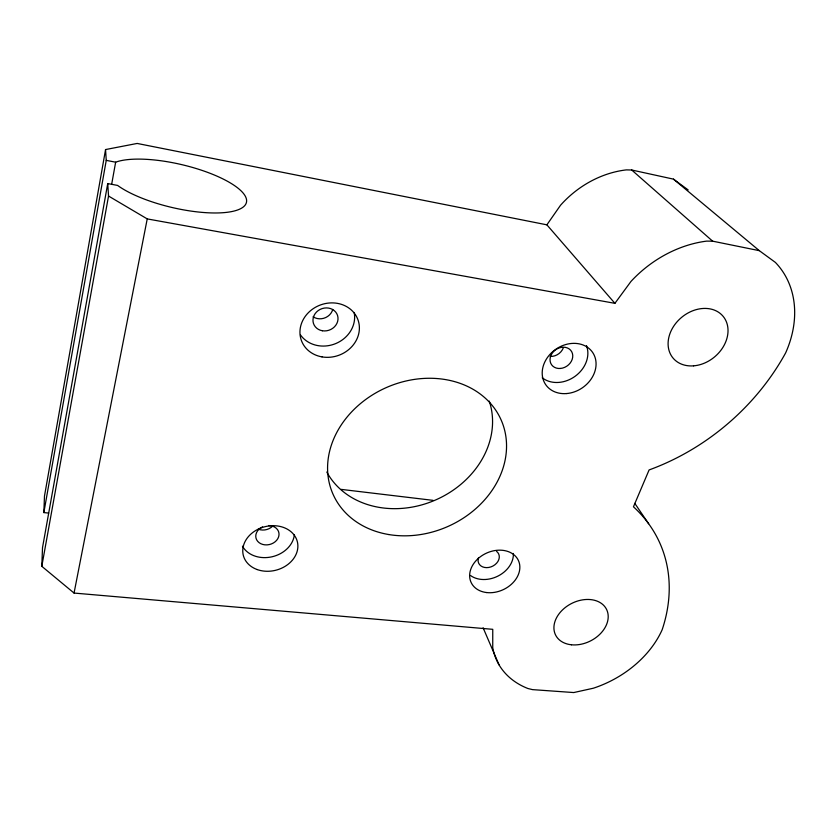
<?xml version="1.0" encoding="UTF-8"?>
<svg xmlns="http://www.w3.org/2000/svg" width="836" height="836" viewBox="0 0 836 836"><rect width="100%" height="100%" fill="white"/><g stroke="black" fill="none" stroke-linecap="round" stroke-linejoin="round"><path stroke-width="1.25" d="M41.8 566.306L42.511 547.643L107.729 183.575L117.594 185.425A71.551 21.976 13.2 0 0 223.264 212.689A71.551 21.976 13.2 0 0 220.338 177.671A71.551 21.976 13.2 0 0 115.65 162.184L106.245 160.376L105.555 149.56L137.167 143.447L546.88 224.832L614.909 303.332L630.992 281.418A106.047 83.819 -39.9 0 1 706.608 241.123L712.627 241.165L759.318 250.664L775.369 262.399A106.047 83.819 -39.9 0 1 785.673 352.834A217.276 179.813 -39.8 0 1 649.102 469.936L633.458 506.794A187.766 141.127 -23.8 0 1 662.154 629.759A92.765 68.259 -27.1 0 1 593.288 688.237L573.747 692.553L532.522 689.627L527.913 688.509A92.765 68.259 -27.1 0 1 492.738 647.587L492.759 629.32L74.049 593.058L41.8 566.306L108.534 196.042L107.729 183.575M48.634 513.085L43.848 512.583L44.475 496.093L105.555 149.56M43.848 512.583L106.245 160.376M111.721 183.983L115.65 162.184M74.049 593.058L147.23 218.907L108.534 196.042M546.88 224.832L560.538 205.248A92.963 77.434 -42.4 0 1 626.352 169.886L631.702 170.001L673.471 179.134L688.164 189.939M341.224 489.384L433.079 500.356M147.23 218.907L614.909 303.332M673.471 179.134L759.318 250.664M631.702 170.001L712.627 241.165M634.785 503.366L648.631 523.733M483.103 627.784L499.071 664.892M489.238 401.071A88.867 74.508 -23.8 0 1 435.608 499.959A88.867 74.508 -23.8 0 1 326.782 472.026M272.776 526.001A11.558 9.436 -13.9 0 1 258.324 529.178M332.749 309.487A12.456 11.202 -20.5 0 1 313.113 316.792M563.38 347.713A11.798 9.833 -35 0 1 550.098 356.408M268.555 525.551A11.756 9.53 -14.1 0 1 277.886 538.53A11.756 9.53 -14.1 0 1 259.087 542.658A11.756 9.53 -14.1 0 1 262.577 526.858M496.584 551.373A11.014 8.548 -25 0 1 490.92 566.902A11.014 8.548 -25 0 1 478.568 557.56M586.454 345.613A28.016 23.189 -34.8 0 1 575.158 376.252A28.016 23.189 -34.8 0 1 542.24 377.788M513.367 553.463A25.697 19.959 -25 0 1 498.151 575.983A25.697 19.959 -25 0 1 470.428 575.45M294.376 534.528A27.442 22.238 -14.1 0 1 271.878 556.818A27.442 22.238 -14.1 0 1 242.45 546.18M354.171 312.476A29.615 26.48 -20.6 0 1 335.821 343.533A29.615 26.48 -20.6 0 1 300.469 334.912M388.876 534.559A91.887 75.971 -23.8 0 0 504.714 430.53A91.887 75.971 -23.8 0 0 357.599 406.077A91.887 75.971 -23.8 0 0 388.876 534.559M566.599 393.557A28.466 23.408 -34.6 0 0 593.633 354.077A28.466 23.408 -34.6 0 0 547.172 357.892A28.466 23.408 -34.6 0 0 566.599 393.557M322.006 356.888A30.127 26.794 -20.7 0 0 358.372 321.014A30.127 26.794 -20.7 0 0 308.62 312.434A30.127 26.794 -20.7 0 0 322.006 356.888M257.154 569.546A27.87 22.436 -14.3 0 0 297.877 545.521A27.87 22.436 -14.3 0 0 255.91 530.39A27.87 22.436 -14.3 0 0 257.154 569.546M486.74 592.567A26.073 20.095 -25 0 0 519.365 563.203A26.073 20.095 -25 0 0 478.14 558.584A26.073 20.095 -25 0 0 486.74 592.567M571.469 644.786A28.518 20.973 -27 0 0 607.845 613.122A28.518 20.973 -27 0 0 563.872 608.66A28.518 20.973 -27 0 0 571.469 644.786M693.577 365.844A32.604 25.749 -39.9 0 0 725.972 320.857A32.604 25.749 -39.9 0 0 674.642 324.828A32.604 25.749 -39.9 0 0 693.577 365.844M322.382 330.763A12.697 11.349 -20.6 0 0 337.566 315.517A12.697 11.349 -20.6 0 0 316.551 311.985A12.697 11.349 -20.6 0 0 322.382 330.763M560.444 368.457A12.007 9.938 -34.8 0 0 571.688 351.695A12.007 9.938 -34.8 0 0 552.063 353.388A12.007 9.938 -34.8 0 0 560.444 368.457"/></g></svg>
